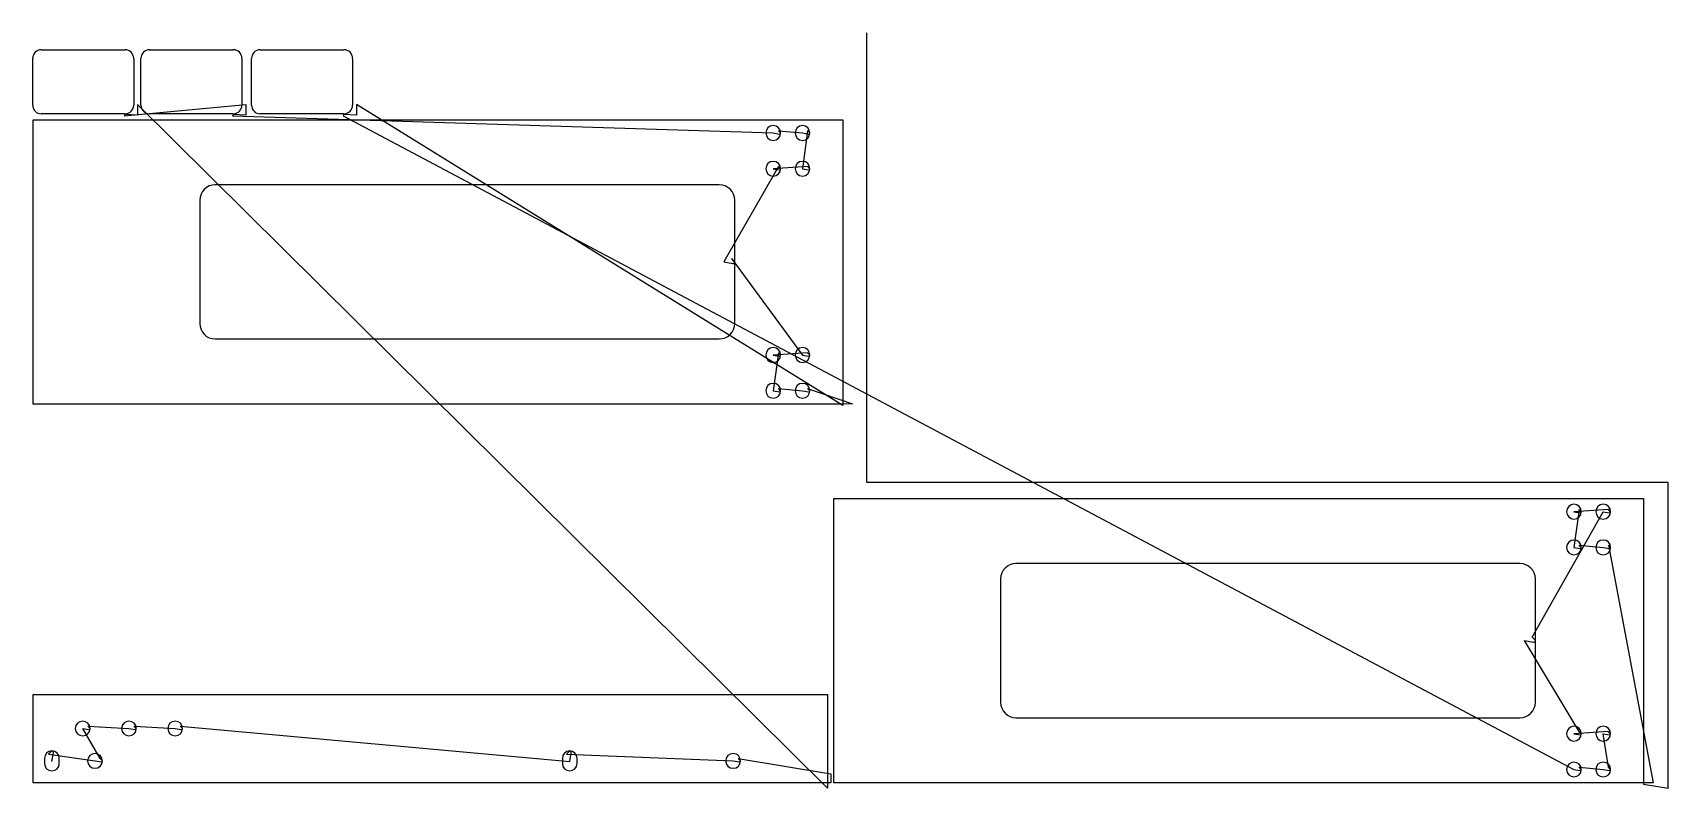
# Model space of a CAD drawing. Header units: metres. Extents: x 17 to 5323, y 0 to 2450.
import ezdxf

# ---------------------------------------------------------------- set-up
doc = ezdxf.new("R2010")
doc.units = ezdxf.units.M

msp = doc.modelspace()

# ---------------------------------------------------------------- linework, layer by layer
at = {"layer": 'TOOL_0'}
for p, q in [((2723.245, 2449.001), (2723.245, 2450.001)), ((2723.245, 991.77), (2723.245, 2449.001)), ((44.75, 2394.597), (316.75, 2394.597)), ((395.77, 2394.597), (667.77, 2394.597)), ((754.668, 2394.598), (1026.668, 2394.598)), ((17, 2214.847), (17, 2366.847)), ((344.5, 2366.847), (344.5, 2214.847)), ((368.02, 2214.847), (368.02, 2366.847)), ((695.52, 2366.847), (695.52, 2214.847)), ((726.918, 2214.848), (726.918, 2366.848)), ((1054.418, 2366.848), (1054.418, 2214.848)), ((315.25, 2187.097), (44.75, 2187.097)), ((314.065, 2180.316), (708.24, 2217.081)), ((316.784, 2184.518), (314.065, 2180.316)), ((316.785, 2184.518), (315.25, 2187.097)), ((318.249, 2187.138), (316.784, 2184.518)), ((357.22, 2182.624), (316.785, 2184.518)), ((2595.2, 0), (357.22, 2217.081)), ((357.22, 2217.081), (357.22, 2182.624)), ((666.27, 2187.097), (395.77, 2187.097)), ((667.804, 2184.518), (665.085, 2180.316)), ((665.085, 2180.316), (2419.098, 2124.941)), ((667.805, 2184.518), (666.27, 2187.097)), ((669.269, 2187.138), (667.804, 2184.518)), ((708.24, 2182.624), (667.805, 2184.518)), ((708.24, 2217.081), (708.24, 2182.624)), ((1025.168, 2187.098), (754.668, 2187.098)), ((1026.702, 2184.519), (1023.983, 2180.317)), ((1023.983, 2180.317), (5016.595, 60.902)), ((1026.703, 2184.519), (1025.168, 2187.098)), ((1028.167, 2187.139), (1026.702, 2184.519)), ((1067.138, 2182.625), (1026.703, 2184.519)), ((2645.21, 1241.11), (1067.138, 2217.082)), ((1067.138, 2217.082), (1067.138, 2182.625)), ((17.998, 1246.042), (17.998, 2167.842)), ((17.998, 2167.842), (2645.198, 2167.842)), ((2419.098, 2124.941), (2439.098, 2121.56)), ((2443.098, 2124.941), (2435.825, 2132.214)), ((2435.825, 2132.214), (2514.098, 2124.941)), ((2530.825, 2132.214), (2514.098, 2008.941)), ((2514.098, 2124.941), (2534.098, 2121.56)), ((2538.098, 2124.941), (2530.825, 2132.214)), ((2645.198, 2167.842), (2645.198, 1246.042)), ((2435.825, 2016.214), (2259.098, 1706.941)), ((2530.825, 2016.214), (2419.098, 2008.941)), ((2443.098, 2008.941), (2435.825, 2016.214)), ((2538.098, 2008.941), (2530.825, 2016.214)), ((2419.098, 2008.941), (2439.098, 2005.56)), ((2514.098, 2008.941), (2534.098, 2005.56)), ((2244.098, 1956.941), (609.098, 1956.941)), ((559.098, 1906.941), (559.098, 1506.941)), ((2294.098, 1706.941), (2294.098, 1906.941)), ((2259.098, 1706.941), (2288.265, 1702.011)), ((2294.098, 1706.941), (2283.491, 1717.548)), ((2283.491, 1717.548), (2514.098, 1404.942)), ((2294.098, 1506.941), (2294.098, 1706.941)), ((609.098, 1456.941), (2244.098, 1456.941)), ((2530.825, 1412.215), (2419.098, 1404.942)), ((2435.825, 1412.215), (2419.098, 1288.942)), ((2419.098, 1404.942), (2439.098, 1401.561)), ((2443.098, 1404.942), (2435.825, 1412.215)), ((2514.098, 1404.942), (2534.098, 1401.561)), ((2538.098, 1404.942), (2530.825, 1412.215)), ((2419.098, 1288.942), (2439.098, 1285.561)), ((2443.098, 1288.942), (2435.825, 1296.215)), ((2435.825, 1296.215), (2514.098, 1288.942)), ((2514.098, 1288.942), (2534.098, 1285.561)), ((2538.098, 1288.942), (2530.825, 1296.215)), ((2530.825, 1296.215), (2676.012, 1246.159)), ((2645.198, 1246.042), (17.998, 1246.042)), ((2676.012, 1246.159), (2645.198, 1246.042)), ((2645.198, 1246.042), (2645.21, 1241.11)), ((5322.704, 991.77), (2723.245, 991.77)), ((5322.704, 1.001), (5322.704, 991.77)), ((2615.494, 18.002), (2615.494, 939.802)), ((2615.494, 939.802), (5242.694, 939.802)), ((5128.321, 904.175), (5016.594, 896.902)), ((5033.321, 904.175), (5016.594, 780.902)), ((5040.594, 896.902), (5033.321, 904.175)), ((5135.594, 896.902), (5128.321, 904.175)), ((5242.694, 939.802), (5242.694, 18.002)), ((4880.987, 489.509), (5111.594, 896.902)), ((5016.594, 896.902), (5036.594, 893.521)), ((5111.594, 896.902), (5131.594, 893.521)), ((5016.594, 780.902), (5036.594, 777.521)), ((5040.594, 780.902), (5033.321, 788.175)), ((5033.321, 788.175), (5111.594, 780.902)), ((5111.594, 780.902), (5131.594, 777.521)), ((5135.594, 780.902), (5128.321, 788.175)), ((5128.321, 788.175), (5273.508, 18.119)), ((4841.594, 728.902), (3206.594, 728.902)), ((3156.594, 678.902), (3156.594, 278.902)), ((4891.594, 478.902), (4891.594, 678.902)), ((5033.322, 184.175), (4856.595, 478.902)), ((4856.595, 478.902), (4885.761, 473.972)), ((4891.594, 478.902), (4880.987, 489.509)), ((4891.594, 278.902), (4891.594, 478.902)), ((18, 18.001), (18, 304.601)), ((18, 304.601), (2595.2, 304.601)), ((2595.2, 304.601), (2595.2, 18.001)), ((3206.594, 228.902), (4841.594, 228.902)), ((235.827, 96.074), (179.1, 193.801)), ((179.1, 193.801), (199.1, 190.42)), ((203.1, 193.801), (195.827, 201.074)), ((195.827, 201.074), (329.1, 193.801)), ((329.1, 193.801), (349.1, 190.42)), ((353.1, 193.801), (345.827, 201.074)), ((345.827, 201.074), (479.1, 193.801)), ((479.1, 193.801), (499.1, 190.42)), ((503.1, 193.801), (495.827, 201.074)), ((495.827, 201.074), (1759.1, 86.301)), ((5128.322, 184.175), (5016.595, 176.902)), ((5016.595, 176.902), (5036.595, 173.521)), ((5040.595, 176.902), (5033.322, 184.175)), ((5128.322, 68.175), (5111.595, 176.902)), ((5111.595, 176.902), (5131.595, 173.521)), ((5135.595, 176.902), (5128.322, 184.175)), ((79.1, 121.301), (68.493, 110.694)), ((68.493, 110.694), (219.1, 88.801)), ((79.1, 86.301), (84.03, 115.468)), ((1759.1, 121.301), (1748.493, 110.694)), ((1748.493, 110.694), (2289.1, 88.801)), ((1759.1, 86.301), (1764.03, 115.468)), ((55.1, 97.301), (55.1, 80.301)), ((103.1, 80.301), (103.1, 97.301)), ((219.1, 88.801), (239.1, 85.42)), ((243.1, 88.801), (235.827, 96.074)), ((1735.1, 97.301), (1735.1, 80.301)), ((1783.1, 80.301), (1783.1, 97.301)), ((2289.1, 88.801), (2309.1, 85.42)), ((2313.1, 88.801), (2305.827, 96.074)), ((2305.827, 96.074), (2606.538, 47.27)), ((5016.595, 60.902), (5036.595, 57.521)), ((5040.595, 60.902), (5033.322, 68.175)), ((5033.322, 68.175), (5111.595, 60.902)), ((5111.595, 60.902), (5131.595, 57.521)), ((5135.595, 60.902), (5128.322, 68.175)), ((2595.2, 18.001), (18, 18.001)), ((2606.538, 18.014), (2595.2, 18.001)), ((2595.2, 18.001), (2595.2, 13.102)), ((2595.2, 13.102), (2595.2, 0)), ((2606.538, 47.27), (2606.538, 18.014)), ((5242.694, 18.002), (2615.494, 18.002)), ((5273.508, 18.119), (5242.694, 18.002)), ((5242.694, 18.002), (5242.706, 13.07)), ((5242.706, 13.07), (5322.704, 0.001)), ((5322.704, 0.001), (5322.704, 1.001)), ((5322.704, 1.001), (5322.704, 0.001)), ((5322.704, 0.001), (5322.704, 1.001))]:
    msp.add_line(p, q, dxfattribs=at)
for centre, radius, start, end in [((44.75, 2366.847), 27.75, 90, 180), ((316.75, 2366.847), 27.75, 0, 90), ((395.77, 2366.847), 27.75, 90, 180), ((667.77, 2366.847), 27.75, 0, 90), ((754.668, 2366.848), 27.75, 90, 180), ((1026.668, 2366.848), 27.75, 0, 90), ((44.75, 2214.847), 27.75, 180, 270), ((316.75, 2214.847), 27.75, 273.096566, 0), ((395.77, 2214.847), 27.75, 180, 270), ((667.77, 2214.847), 27.75, 273.096566, 0), ((754.668, 2214.848), 27.75, 180, 270), ((1026.668, 2214.848), 27.75, 273.096566, 0), ((2419.098, 2124.941), 24, 0, 180), ((2419.098, 2124.941), 24, 180, 0), ((2439.669, 2124.941), 3.429, 260.41406, 0), ((2514.098, 2124.941), 24, 0, 180), ((2514.098, 2124.941), 24, 180, 0), ((2534.669, 2124.941), 3.429, 260.41406, 0), ((2419.098, 2008.941), 24, 0, 180), ((2514.098, 2008.941), 24, 0, 180), ((2419.098, 2008.941), 24, 180, 0), ((2439.669, 2008.941), 3.429, 260.41406, 0), ((2514.098, 2008.941), 24, 180, 0), ((2534.669, 2008.941), 3.429, 260.41406, 0), ((609.098, 1906.941), 50, 90, 180), ((2244.098, 1906.941), 50, 0, 90), ((2289.098, 1706.941), 5, 260.409571, 0), ((609.098, 1506.941), 50, 180, 270), ((2244.098, 1506.941), 50, 270, 0), ((2419.098, 1404.942), 24, 0, 180), ((2419.098, 1404.942), 24, 180, 0), ((2439.669, 1404.942), 3.429, 260.41406, 0), ((2514.098, 1404.942), 24, 0, 180), ((2514.098, 1404.942), 24, 180, 0), ((2534.669, 1404.942), 3.429, 260.41406, 0), ((2419.098, 1288.942), 24, 0, 180), ((2419.098, 1288.942), 24, 180, 0), ((2439.669, 1288.942), 3.429, 260.41406, 0), ((2514.098, 1288.942), 24, 0, 180), ((2514.098, 1288.942), 24, 180, 0), ((2534.669, 1288.942), 3.429, 260.41406, 0), ((5016.594, 896.902), 24, 0, 180), ((5111.594, 896.902), 24, 0, 180), ((5016.594, 896.902), 24, 180, 0), ((5037.165, 896.902), 3.429, 260.41406, 0), ((5111.594, 896.902), 24, 180, 0), ((5132.165, 896.902), 3.429, 260.41406, 0), ((5016.594, 780.902), 24, 0, 180), ((5111.594, 780.902), 24, 0, 180), ((5016.594, 780.902), 24, 180, 0), ((5037.165, 780.902), 3.429, 260.41406, 0), ((5111.594, 780.902), 24, 180, 0), ((5132.165, 780.902), 3.429, 260.41406, 0), ((3206.594, 678.902), 50, 90, 180), ((4841.594, 678.902), 50, 0, 90), ((4886.594, 478.902), 5, 260.409571, 0), ((3206.594, 278.902), 50, 180, 270), ((4841.594, 278.902), 50, 270, 0), ((179.1, 193.801), 24, 0, 180), ((329.1, 193.801), 24, 0, 180), ((479.1, 193.801), 24, 0, 180), ((179.1, 193.801), 24, 180, 0), ((199.671, 193.801), 3.429, 260.41406, 0), ((329.1, 193.801), 24, 180, 0), ((349.671, 193.801), 3.429, 260.41406, 0), ((479.1, 193.801), 24, 180, 0), ((499.671, 193.801), 3.429, 260.41406, 0), ((5016.595, 176.902), 24, 0, 180), ((5016.595, 176.902), 24, 180, 0), ((5037.166, 176.902), 3.429, 260.41406, 0), ((5111.595, 176.902), 24, 0, 180), ((5111.595, 176.902), 24, 180, 0), ((5132.166, 176.902), 3.429, 260.41406, 0), ((79.1, 97.301), 24, 90, 180), ((79.1, 116.301), 5, 350.409571, 90), ((79.1, 97.301), 24, 0, 90), ((219.1, 88.801), 24, 0, 180), ((1759.1, 97.301), 24, 90, 180), ((1759.1, 116.301), 5, 350.409571, 90), ((1759.1, 97.301), 24, 0, 90), ((2289.1, 88.801), 24, 0, 180), ((79.1, 80.301), 24, 180, 0), ((219.1, 88.801), 24, 180, 0), ((239.671, 88.801), 3.429, 260.41406, 0), ((1759.1, 80.301), 24, 180, 0), ((2289.1, 88.801), 24, 180, 0), ((2309.671, 88.801), 3.429, 260.41406, 0), ((5016.595, 60.902), 24, 0, 180), ((5016.595, 60.902), 24, 180, 0), ((5037.166, 60.902), 3.429, 260.41406, 0), ((5111.595, 60.902), 24, 0, 180), ((5111.595, 60.902), 24, 180, 0), ((5132.166, 60.902), 3.429, 260.41406, 0)]:
    msp.add_arc(centre, radius, start, end, dxfattribs=at)

doc.saveas('drawing.dxf')
